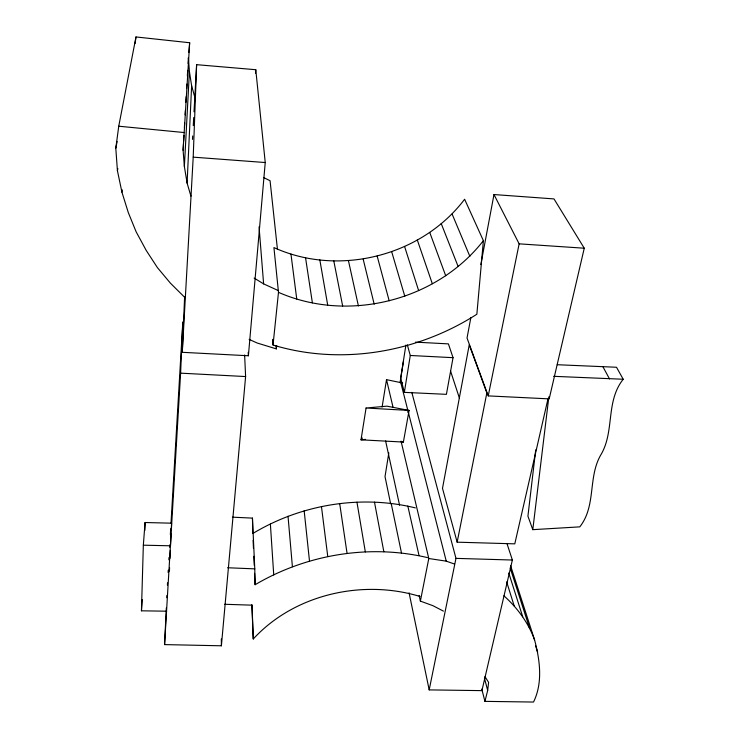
<?xml version="1.0" encoding="UTF-8"?>
<svg xmlns="http://www.w3.org/2000/svg" width="739" height="739" viewBox="0 0 739 739"><rect width="100%" height="100%" fill="white"/><g stroke="black" fill="none" stroke-linecap="round" stroke-linejoin="round"><path stroke-width="1.11" d="M166.589 611.19L141.454 610.811L143.338 545.188L145.066 522.519L171.568 523.184L171.263 529.965M144.835 530.473L145.066 522.519M182.274 352.309L193.212 157.148L196.62 64.672L255.777 69.715L265.236 162.534L248.396 355.764L182.274 352.309L184.611 297.023M169.443 571.044L169.591 567.598M169.988 558.425L170.33 550.389M244.627 354.979L245.607 376.557L221.395 645.794L164.575 644.602L180.602 373.158L182.819 321.927L171.023 523.055M190.921 196.121L187.106 183.096L191.623 85.77L189.415 71.572L188.399 57.744L188.066 63.452M171.106 533.355L170.524 545.798L143.338 545.188M164.575 644.602L166.321 607.985M166.811 597.685L166.922 595.403M167.411 585.103L167.513 582.812M187.106 183.096L184.371 166.497L189.415 71.572M184.371 166.497L183.096 150.257L189.664 42.742L135.985 36.95L118.748 126.212L115.801 148.28L117.427 170.718L121.926 192.168L128.29 212.546L136.115 231.76L146.193 250.382L157.389 267.573L170.423 283.176L184.436 297.078M192.491 139.403L192.685 135.958M193.258 125.602L193.701 117.556M194.015 111.811L196.62 64.672M183.096 150.257L183.484 143.403M183.614 141.121L183.946 135.413M184.399 127.413L184.667 122.85M185.119 114.85L185.387 110.287M185.84 102.287L186.173 96.578M186.625 88.578L186.893 84.015M187.346 76.015L187.678 70.307M168.123 572.466L168.261 570.175M168.862 559.829L169 557.529M169.61 547.183L169.739 544.892M170.349 534.546L170.681 528.801M141.454 610.811L142.267 599.615M255.5 73.161L255.777 69.715M188.851 52.386L189.664 42.742M273.033 345.021L278.492 292.33L273.929 247.574C338.785 277.107 421.701 256.082 464.619 199.244L483.389 240.674L476.858 314.232C417.249 352.466 341.289 365.75 273.033 345.021L272.543 339.386M249.117 339.377L257.209 343.025L276.321 348.882L276.663 345.492M510.547 565.557L534.602 640.011C539.923 660.075 543.008 682.744 533.521 702.05L484.932 701.366L487.675 690.42L488.608 682.383L484.95 676.601M535.71 449.885L527.923 516.173L532.791 529.66L579.792 526.861C596.336 505.855 587.828 477.727 600.567 455.307C615.014 431.668 605.232 401.924 623.199 379.246L616.511 367.255L557.234 364.724M532.791 529.66L548.855 396.825M135.089 43.546L135.985 36.95M366.073 408.011L361.011 439.825L403.383 442.061L409.073 410.441L386.931 406.164L366.073 408.011L409.073 410.441L407.457 412.048M405.905 345.076L400.695 378.082L404.353 392.363L446.411 394.34L453.044 357.676L448.407 343.884L415.512 342.139M382.109 407.004L386.515 379.652L402.653 383.024M388.816 452.85L385.019 476.627L390.626 503.712M400.048 382.663L403.494 361.149M404.353 392.363L410.274 355.477L407.328 344.845M121.926 192.168L122.305 189.886M117.427 170.718L117.834 168.464M470.845 317.687L467.03 338.019L488.23 395.901L549.188 398.875L584.263 248.212L553.991 198.911L493.985 194.551L480.821 264.59M115.801 148.28L117.095 141.509M443.446 611.116L432.897 605.684L420.38 601.103L428.796 558.508L401.046 441.137M457.155 542.177L486.853 392.936L469.237 344.799L442.495 488.331L457.155 542.177L514.787 543.849L547.904 399.18M488.23 395.901L519.138 243.842L493.985 194.551M507.009 543.655L512.367 560.033L481.92 690.632L429.183 689.893L455.972 558.37L411.799 392.354M362.415 438.005L361.011 439.825L365.583 439.382M278.492 292.33C348.272 323.045 436.583 300.801 483.389 240.674M251.851 604.641L253.265 638.986C294.39 594.239 362.627 578.951 420.057 596.484M415.373 507.896C360.604 494.493 300.976 504.46 252.784 533.521L252.452 518.113L232.397 517.171M254.595 573.344L255.112 584.725C306.436 554.426 369.417 543.913 427.548 557.622M553.631 376.317L623.199 379.246M455.972 558.37L512.367 560.033M224.711 604.28L252.036 605.167L253.265 638.986M227.63 567.755L254.779 568.864L255.112 584.725M410.274 355.477L453.044 357.676M180.602 373.158L245.607 376.557M519.138 243.842L584.263 248.212M193.212 157.148L265.236 162.534M118.748 126.212L184.602 132.586M428.796 558.508L446.254 561.16L454.43 564.023M401.203 441.636L403.383 442.061M254.142 278.076L263.62 283.887L277.956 290.418M263.943 177.73L270.068 180.713L277.411 249.025M503.924 595.819C517.411 607.911 528.496 622.857 534.602 640.011M603.033 366.923L609.499 378.922M452.12 214.07L469.856 256.341M441.211 223.557L458.078 266.373M429.738 232.434L445.709 275.767M417.295 239.944L432.315 283.711M450.587 371.135L459.519 398.432M535.535 645.637L537.659 652.214M510.15 567.866L529.53 628.067M508.783 573.011L522.732 616.797M404.566 246.42L418.625 290.575M506.658 581.889L514.205 605.98M391.679 251.703L404.778 296.182M191.623 85.77L195.475 99.617M377.149 256.027L389.176 300.791M484.451 678.162L487.675 690.42M481.782 689.108L484.932 701.366M400.677 382.248L407.799 410.2M408.371 412.436L446.254 561.16M363.182 259.195L374.193 304.172M386.515 379.652L393.12 407.595M407.817 506.049L419.05 555.626M348.475 260.83L358.415 305.955M385.61 440.952L399.568 505.236M419.152 595.458L420.38 601.103M391.18 503.425L401.489 553.012M409.092 592.854L429.183 689.893M333.779 260.849L342.665 306.038M374.479 502.114L383.846 551.737M319.811 259.814L327.682 305.013M356.955 502.187L365.334 551.913M305.54 257.708L312.385 302.861M339.691 503.582L347.071 553.437M290.954 254.04L296.745 299.055M321.447 506.538L327.774 556.578M304.172 510.806L309.493 561.067M276.007 345.464L276.321 348.882M288.025 516.219L292.404 566.73M259.056 226.855L263.62 283.887M270.382 524.108L273.735 574.942M248.221 352.318L248.396 355.764M252.452 518.113L254.779 568.864M253.098 540.348L253.459 548.31M253.819 556.282L254.234 565.381M221.33 638.958L221.395 645.794"/></g></svg>
